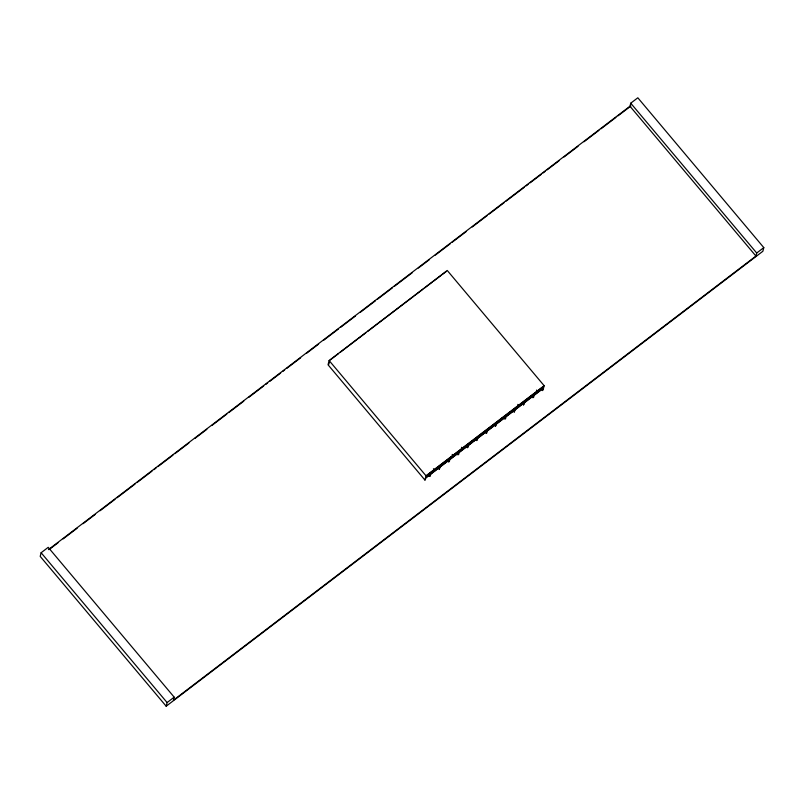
<?xml version="1.0" encoding="UTF-8"?>
<svg xmlns="http://www.w3.org/2000/svg" width="804" height="804" viewBox="0 0 804 804"><rect width="100%" height="100%" fill="white"/><g stroke="black" fill="none" stroke-linecap="round" stroke-linejoin="round"><path stroke-width="1.21" d="M763.8 247.612L756.715 253.019L755.941 256.064L173.423 700.204L174.187 697.158L48.21 547.333L41.125 552.74L40.2 556.388L166.177 706.213L762.875 251.26L763.8 247.612L637.823 97.786L630.738 103.193L629.964 106.239L48.441 549.614M166.177 706.213L167.101 702.565L174.187 697.158M521.937 402.955L523.555 404.874L524.801 402.452L533.384 395.9L532.921 397.729L533.705 397.126L534.168 395.307L542.76 388.754L542.298 390.583L543.082 389.98L544.157 385.719L447.255 270.476L329.117 360.544L328.042 364.805L424.944 480.058L426.2 477.626L430.291 474.511L429.828 476.33L428.21 474.41M328.826 364.202L329.288 362.383M424.944 480.058L426.019 475.797L544.157 385.719M435.054 470.631L435.517 468.802L426.934 475.345L426.472 477.174L435.054 470.631L433.436 468.712M437.587 467.265L439.205 469.184L439.667 467.355L431.075 473.908L429.828 476.33M453.798 456.34L454.26 454.511L445.677 461.054L445.215 462.883L453.798 456.34L452.18 454.421M463.174 449.195L463.637 447.366L455.044 453.908L454.582 455.737L463.174 449.195L461.556 447.275M512.56 410.1L514.178 412.02L514.64 410.191L506.058 416.743L505.595 418.562L504.801 419.165L505.264 417.336L496.681 423.889L495.435 426.311L495.897 424.482L487.314 431.034L486.852 432.853L486.058 433.456L486.52 431.627L477.938 438.18L476.692 440.602L477.154 438.773L468.571 445.326L468.109 447.145L467.315 447.748L467.777 445.918L459.195 452.471L458.732 454.29L457.948 454.893L458.411 453.064L449.828 459.617L449.366 461.436L448.572 462.039L449.034 460.21L440.451 466.762L439.205 469.184M519.404 406.321L519.866 404.492L511.284 411.035L510.821 412.864L519.404 406.321L517.786 404.392M523.555 404.874L524.017 403.045L515.424 409.598L514.178 412.02M538.147 392.02L538.61 390.201L530.027 396.744L529.565 398.573L538.147 392.02L536.529 390.101M49.185 549.544L58.159 542.69M63.154 538.891L77.124 528.238M83.103 523.675L95.083 514.55M100.068 510.741L115.032 499.334M117.032 497.807L134.992 484.119M136.992 482.591L151.956 471.184M153.956 469.657L155.946 468.139M157.946 466.611L172.91 455.205M174.91 453.687L188.88 443.034M194.859 438.471L206.839 429.336M211.824 425.537L226.788 414.12M228.788 412.603L243.753 401.186M248.748 397.387L263.712 385.97M265.712 384.453L267.702 382.925M269.702 381.408L280.676 373.036M282.666 371.518L284.666 370.001M286.666 368.473L300.636 357.82M306.615 353.257L318.595 344.132M323.58 340.323L338.554 328.916M340.544 327.389L355.509 315.982M360.504 312.173L375.468 300.766M377.468 299.239L392.432 287.832M394.432 286.314L412.392 272.616M418.371 268.054L429.356 259.682M435.336 255.119L450.31 243.702M452.3 242.185L466.27 231.532M472.26 226.969L487.224 215.552M489.224 214.035L504.188 202.628M506.188 201.1L524.148 187.412M526.138 185.885L528.138 184.367M530.127 182.84L541.112 174.478M543.102 172.95L545.102 171.433M547.092 169.905L559.071 160.78M564.056 156.981L578.026 146.328M584.016 141.755L598.98 130.348M600.98 128.831L615.944 117.414M617.944 115.897L630.909 106.007M330.022 360.102L338.615 353.549M340.353 352.222L347.981 346.403M348.775 345.81L357.358 339.258M358.142 338.665L365.77 332.846M367.518 331.509L376.101 324.967M376.885 324.364L385.468 317.821M386.262 317.218L394.844 310.676M395.628 310.073L404.221 303.53M405.005 302.927L413.588 296.385M414.372 295.782L422.964 289.239M424.703 287.912L432.331 282.093M433.125 281.49L441.708 274.948M442.491 274.345L446.391 271.38M630.738 103.193L756.715 253.019M629.964 106.239L755.941 256.064M329.117 360.544L426.019 475.797M41.125 552.74L167.101 702.565M436.301 468.199L435.838 470.028L444.431 463.486L444.893 461.657L436.301 468.199M464.421 446.763L463.958 448.592L472.541 442.049L473.003 440.22L464.421 446.763M473.797 439.617L473.335 441.446L481.918 434.904L482.38 433.075L473.797 439.617M483.164 432.472L482.701 434.301L491.284 427.758L491.746 425.929L483.164 432.472M492.54 425.326L492.078 427.155L500.661 420.613L501.123 418.783L492.54 425.326M501.907 418.18L501.445 420.01L510.027 413.467L510.49 411.638L501.907 418.18M520.65 403.889L520.188 405.718L528.781 399.176L529.233 397.347L520.65 403.889M539.394 389.598L538.931 391.427L542.831 388.453L543.293 386.623L539.394 389.598"/></g></svg>
